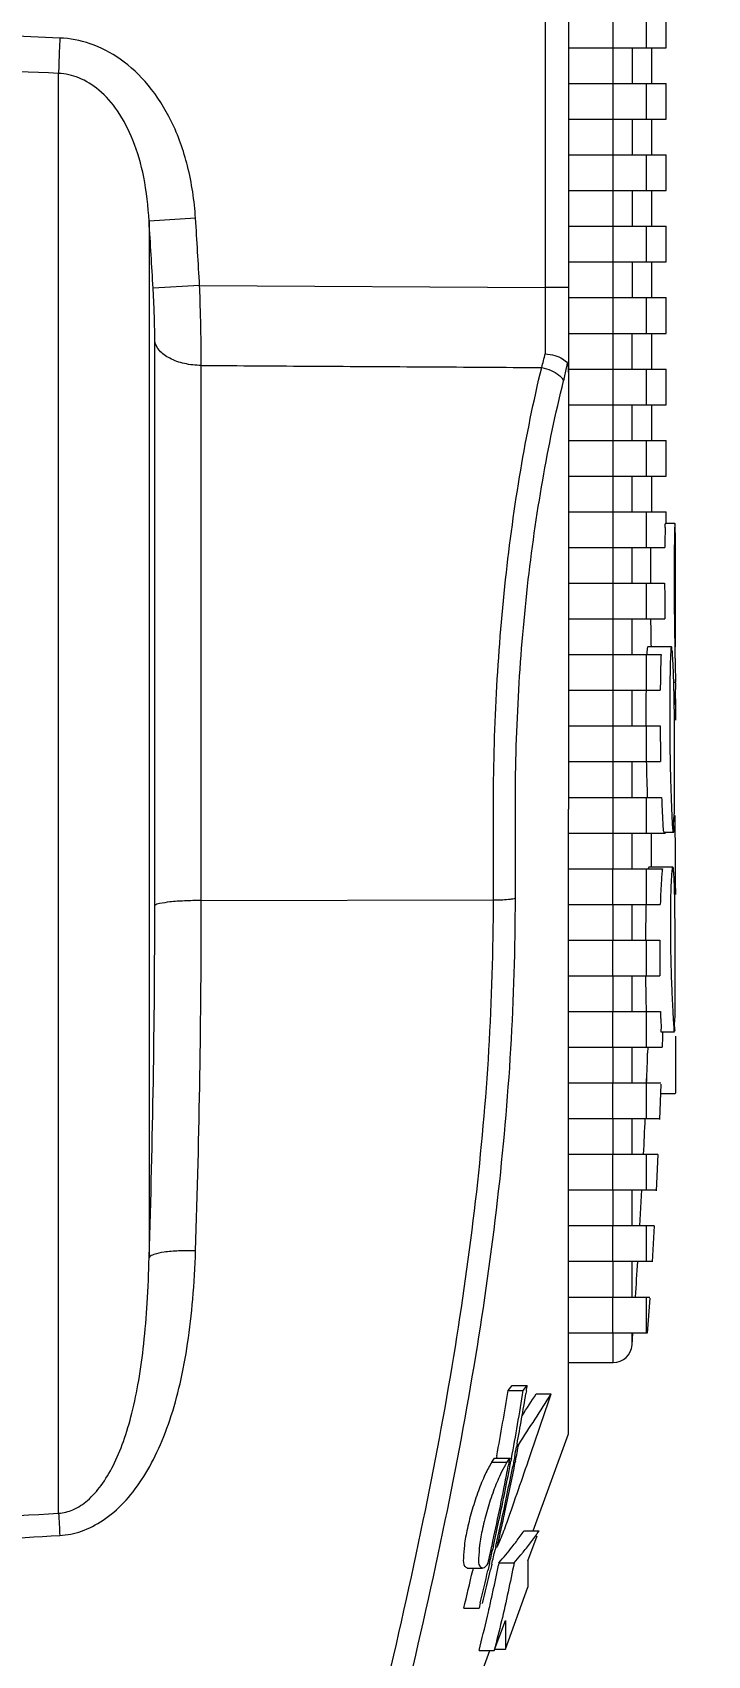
# Model space of a CAD drawing. Header units: metres. Extents: x 1628 to 1845, y 824 to 931.
# Drawn here: x 1655.4346 to 1655.463, y 914.3095 to 914.3777 of the extents above; entities that cross this region are included whole.
import ezdxf

# ---------------------------------------------------------------- set-up
doc = ezdxf.new("R2010")
doc.units = ezdxf.units.M
doc.header["$LTSCALE"] = 0.15
doc.layers.get('0').update_dxf_attribs({"lineweight": 0, "plot": 0})
doc.layers.get('Defpoints').update_dxf_attribs({"lineweight": 0})
doc.layers.add('Alvenaria', color=170, linetype='Continuous', lineweight=0)
doc.layers.add('hidrosanitário', color=26, linetype='Continuous', lineweight=0)
doc.styles.get("Standard").update_dxf_attribs({"font": 'arial.ttf'})
doc.dimstyles.new('Lunardi', dxfattribs={"dimtxt": 0.1, "dimasz": 0.05, "dimexe": 0, "dimexo": 0.05, "dimgap": 0.05, "dimtad": 0, "dimzin": 9, "dimtxsty": 'Standard', "dimblk": 'OBLIQUE', "dimcen": 0, "dimse1": 1, "dimse2": 1, "dimclrd": 1, "dimclre": 1, "dimclrt": 1, "dimadec": 0, "dimazin": 0, "dimtfac": 1, "dimtmove": 1, "dimatfit": 2, "dimldrblk": 'OBLIQUE', "dimfxl": 1, "dimarcsym": 0})

# ---------------------------------------------------------------- blocks, each defined once
blk = doc.blocks.new('_Oblique')
at = {"color": 0, "linetype": 'ByBlock', "lineweight": -2}
blk.add_line((-0.5, -0.5), (0.5, 0.5), dxfattribs=at)
blk = doc.blocks.new('*D89')
at = {"layer": 'Alvenaria', "color": 1, "lineweight": -2, "ltscale": 10}
for p, q in [((1661.738355968798, 914.6991428588215), (1661.738355968798, 914.8843262014461)), ((1661.738355968798, 914.7917345301338), (1661.993642462659, 914.7762313281611)), ((1661.993642462659, 914.7762313281611), (1661.993642462659, 914.6762313281611))]:
    blk.add_line(p, q, dxfattribs=at)
at = {"layer": 'Defpoints', "color": 0, "ltscale": 10}
for p in [(1641.757035045169, 914.8843262014461), (1661.738355968798, 914.8843262014461), (1656.407035045169, 914.6991428588215)]:
    blk.add_point(p, dxfattribs=at)
at = {"layer": 'Alvenaria', "color": 1, "lineweight": -2, "ltscale": 10, "xscale": 0.05, "yscale": 0.05, "zscale": 0.05}
for p, rotation in [((1661.738355968798, 914.8843262014461), 90), ((1661.738355968798, 914.6991428588215), 270)]:
    blk.add_blockref('_Oblique', p, dxfattribs=dict(at, rotation=rotation))
at = {"layer": 'Alvenaria', "color": 1, "ltscale": 10, "insert": (1661.993642462659, 914.4962517920086), "char_height": 0.1, "attachment_point": 5, "rotation": 90}
blk.add_mtext('0,19', dxfattribs=at)

msp = doc.modelspace()

# ---------------------------------------------------------------- linework, layer by layer
at = {"layer": 'hidrosanitário', "linetype": 'Continuous'}
for p, q in [((1655.457177443383, 914.5440902051532), (1655.457177443383, 914.345090205335)), ((1655.456194895789, 914.5373370165271), (1655.456194895789, 914.367021645834)), ((1655.45905583893, 914.3755902053381), (1655.459062147028, 914.3875902053464)), ((1655.460452627028, 914.3770902053343), (1655.460453240816, 914.3785902053341)), ((1655.461277683424, 914.3770902053343), (1655.461277683424, 914.3785902053341)), ((1655.457177443383, 914.3770902053343), (1655.461277653389, 914.3770902053343)), ((1655.459854235152, 914.3770902053343), (1655.459853694432, 914.3755902053342)), ((1655.460677683736, 914.3755902053342), (1655.460677683736, 914.3770902053343)), ((1655.435725631324, 914.3155004577054), (1655.435727472774, 914.3760146621603)), ((1655.457177443383, 914.3755902053342), (1655.461277653328, 914.3755902053342)), ((1655.459054076333, 914.342590205335), (1655.459055838126, 914.3755902053367)), ((1655.460451615561, 914.3740902053341), (1655.460452085253, 914.3755902053342)), ((1655.461277683424, 914.3740902053341), (1655.461277683424, 914.3755902053342)), ((1655.457177443383, 914.3740902053341), (1655.461277653285, 914.3740902053341)), ((1655.459853225656, 914.3740902053341), (1655.459852828884, 914.3725902053343)), ((1655.460677683736, 914.3725902053343), (1655.460677683736, 914.3740902053341)), ((1655.457177443383, 914.3725902053343), (1655.461277653238, 914.3725902053343)), ((1655.460450892665, 914.3710902053344), (1655.460451218015, 914.3725902053343)), ((1655.461277683424, 914.3710902053344), (1655.461277683424, 914.3725902053343)), ((1655.457177443383, 914.3710902053344), (1655.461277653208, 914.3710902053344)), ((1655.459852504168, 914.3710902053344), (1655.459852251551, 914.3695902053344)), ((1655.460677683736, 914.3695902053344), (1655.460677683736, 914.3710902053344)), ((1655.439532709326, 914.3698030471414), (1655.439532727253, 914.3262494572846)), ((1655.44148822793, 914.3699270115967), (1655.439532774629, 914.3698027165472)), ((1655.457177443383, 914.3695902053344), (1655.461277653176, 914.3695902053344)), ((1655.460450458716, 914.3680902053343), (1655.460450639554, 914.3695902053344)), ((1655.461277683424, 914.3680902053343), (1655.461277683424, 914.3695902053344)), ((1655.457177443383, 914.3680902053343), (1655.461277653161, 914.3680902053343)), ((1655.459852071065, 914.3680902053343), (1655.459851962734, 914.3665902053344)), ((1655.460677683736, 914.3665902053344), (1655.460677683736, 914.3680902053343)), ((1655.441660403645, 914.3670994783802), (1655.439704010258, 914.3669873618296)), ((1655.441660403645, 914.3670994783793), (1655.456194895789, 914.367021645834)), ((1655.457177443383, 914.367020805571), (1655.45619489579, 914.3670216458527)), ((1655.457177443383, 914.3665902053344), (1655.461277653144, 914.3665902053344)), ((1655.460450313941, 914.3650902053346), (1655.460450350173, 914.3665902053344)), ((1655.461277683424, 914.3650902053346), (1655.461277683424, 914.3665902053344)), ((1655.439773693847, 914.3410438922958), (1655.439773693847, 914.3647599959559)), ((1655.457177443383, 914.3650902053346), (1655.461277653145, 914.3650902053346)), ((1655.459851926572, 914.3635902053345), (1655.459851926572, 914.3650902053346)), ((1655.460677683736, 914.3635902053345), (1655.460677683736, 914.3650902053346)), ((1655.441730449586, 914.3412534618687), (1655.441730449586, 914.363741243928)), ((1655.457177443383, 914.3635902053345), (1655.461277653139, 914.3635902053345)), ((1655.460450313941, 914.3620902053344), (1655.460450313941, 914.3635902053345)), ((1655.461277683424, 914.3620902053344), (1655.461277683424, 914.3635902053345)), ((1655.457177443383, 914.3620902053344), (1655.461277653144, 914.3620902053344)), ((1655.459851926572, 914.3605902053346), (1655.459851926572, 914.3620902053344)), ((1655.460677683736, 914.3605902053346), (1655.460677683736, 914.3620902053344)), ((1655.457177443383, 914.3605902053346), (1655.461277653139, 914.3605902053346)), ((1655.460450313941, 914.3590902053347), (1655.460450313941, 914.3605902053346)), ((1655.461277683424, 914.3590902053347), (1655.461277683424, 914.3605902053346)), ((1655.457177443383, 914.3590902053347), (1655.461277653144, 914.3590902053347)), ((1655.459851926572, 914.3575902053346), (1655.459851926572, 914.3590902053347)), ((1655.460677683736, 914.3575902053346), (1655.460677683736, 914.3590902053347)), ((1655.457177443383, 914.3575902053346), (1655.461277653139, 914.3575902053346)), ((1655.460450313941, 914.3560902053346), (1655.460450313941, 914.3575902053346)), ((1655.461648671916, 914.3571053124369), (1655.461248634387, 914.3571053124369)), ((1655.461277683424, 914.3571053124369), (1655.461277683424, 914.3575902053346)), ((1655.457177443383, 914.3560902053346), (1655.461225444821, 914.3560902053346)), ((1655.459851926572, 914.3545902053347), (1655.459851926572, 914.3560902053346)), ((1655.460625343001, 914.3560902053346), (1655.460623750894, 914.3558701510542)), ((1655.461677683216, 914.3519144160496), (1655.461677683216, 914.3551718449098)), ((1655.457177443383, 914.3545902053347), (1655.461219668038, 914.3545902053347)), ((1655.460450313941, 914.3530902053349), (1655.460450313941, 914.3545902053347)), ((1655.457177443383, 914.3530902053349), (1655.461228290874, 914.3530902053349)), ((1655.459851926572, 914.3515902053348), (1655.459851926572, 914.3530902053349)), ((1655.460628194619, 914.3530902053349), (1655.460630616038, 914.3528914724739)), ((1655.457177443383, 914.3515902053348), (1655.461068876676, 914.3515902053348)), ((1655.460450313941, 914.3500902053347), (1655.460450313941, 914.3515902053348)), ((1655.461505222768, 914.3519144160496), (1655.460504661073, 914.3519144160496)), ((1655.461649899941, 914.351773004174), (1655.461653415488, 914.3515995106513)), ((1655.461653415488, 914.3515995106513), (1655.46165993314, 914.351276591533)), ((1655.461602582802, 914.350437020192), (1655.461676395772, 914.350437020192)), ((1655.457177443383, 914.3500902053347), (1655.46103569248, 914.3500902053347)), ((1655.459851926572, 914.3485902053349), (1655.459851926572, 914.3500902053347)), ((1655.461677882178, 914.349733798465), (1655.461677551617, 914.3494166506616)), ((1655.461677683216, 914.3494820755113), (1655.461677683216, 914.3497339524215)), ((1655.461677551617, 914.3494166506616), (1655.46167695583, 914.3488398129025)), ((1655.457177443383, 914.3485902053349), (1655.461032954256, 914.3485902053349)), ((1655.460450313941, 914.347090205335), (1655.460450313941, 914.3485902053349)), ((1655.457177443383, 914.347090205335), (1655.461048431227, 914.347090205335)), ((1655.459851926572, 914.3455902053349), (1655.459851926572, 914.347090205335)), ((1655.457177443383, 914.3455902053349), (1655.461090022613, 914.3455902053349)), ((1655.460450317113, 914.3440902053349), (1655.460450313941, 914.3455902053349)), ((1655.454017759873, 914.3412781250322), (1655.454017759873, 914.345090205335)), ((1655.454940000088, 914.3413540582487), (1655.454940000088, 914.345090205335)), ((1655.457177443383, 914.3188402053356), (1655.457177443383, 914.345090205335)), ((1655.457177443383, 914.3440902053349), (1655.461251973655, 914.3440902053349)), ((1655.459851926092, 914.342590205335), (1655.459851926092, 914.3440902053349)), ((1655.461177122195, 914.3441265639483), (1655.461578760496, 914.3441265639483)), ((1655.461663274467, 914.3427217490444), (1655.461664875995, 914.3425034413494)), ((1655.457177443383, 914.342590205335), (1655.461128195411, 914.342590205335)), ((1655.459046646858, 914.3410902053351), (1655.459046646858, 914.342590205335)), ((1655.460450864239, 914.3410902053351), (1655.460450864239, 914.342590205335)), ((1655.461562831866, 914.3426562153204), (1655.460552804676, 914.3426562153204)), ((1655.461664875995, 914.3425034413494), (1655.461667631929, 914.3420333067106)), ((1655.461667631929, 914.3420333067106), (1655.461669868629, 914.3414999127876)), ((1655.441730449586, 914.3412534618687), (1655.454017759873, 914.3412781250322)), ((1655.457177443383, 914.3410902053351), (1655.461037396838, 914.3410902053351)), ((1655.459054076333, 914.3395902053351), (1655.459054076333, 914.3410902053351)), ((1655.459851926092, 914.3395902053351), (1655.459851926092, 914.3410902053351)), ((1655.457177443383, 914.3395902053351), (1655.461013162882, 914.3395902053351)), ((1655.459046646858, 914.338090205335), (1655.459046646858, 914.3395902053351)), ((1655.460450864239, 914.338090205335), (1655.460450864239, 914.3395902053351)), ((1655.457177443383, 914.338090205335), (1655.46101544932, 914.338090205335)), ((1655.459054076333, 914.3365902053351), (1655.459054076333, 914.338090205335)), ((1655.459851926092, 914.3365902053351), (1655.459851926092, 914.338090205335)), ((1655.457177443383, 914.3365902053351), (1655.461043941051, 914.3365902053351)), ((1655.459046646858, 914.3350902053353), (1655.459046646858, 914.3365902053351)), ((1655.460450864239, 914.3350902053353), (1655.460450864239, 914.3365902053351)), ((1655.461043941051, 914.3365902053351), (1655.461046264395, 914.33650756613)), ((1655.461046264395, 914.33650756613), (1655.461051241809, 914.3363255550225)), ((1655.461086440881, 914.3357321535968), (1655.461628783167, 914.3357321535968)), ((1655.461125649605, 914.3355319486996), (1655.461112199705, 914.3350902053353)), ((1655.461131731279, 914.3357321533576), (1655.461125649605, 914.3355319486996)), ((1655.457177443383, 914.3350902053353), (1655.461112199705, 914.3350902053353)), ((1655.459054076333, 914.3335902053352), (1655.459054076333, 914.3350902053353)), ((1655.459851926092, 914.3335902053352), (1655.459851926092, 914.3350902053353)), ((1655.460511837673, 914.3350902053353), (1655.460504150625, 914.3348324466717)), ((1655.460462327124, 914.3335897820039), (1655.460476573691, 914.3339765084379)), ((1655.457177443383, 914.3335902053352), (1655.461062759498, 914.3335902053352)), ((1655.459046646858, 914.3320902053351), (1655.459046646858, 914.3335902053352)), ((1655.460450864239, 914.3320902053351), (1655.460450864239, 914.3335902053352)), ((1655.461060778383, 914.3335356878399), (1655.461001138188, 914.3320443568164)), ((1655.461033464056, 914.3331436298072), (1655.461665371726, 914.3331436298072)), ((1655.457177443383, 914.3320902053351), (1655.461003050978, 914.3320902053351)), ((1655.459054076333, 914.3305902053353), (1655.459054076333, 914.3320902053351)), ((1655.459851926092, 914.3305902053353), (1655.459851926092, 914.3320902053351)), ((1655.457177443383, 914.3305902053353), (1655.460935990687, 914.3305902053353)), ((1655.459046646858, 914.3290902053354), (1655.459046646858, 914.3305902053353)), ((1655.460450864239, 914.3290902053354), (1655.460450864239, 914.3305902053353)), ((1655.460935403132, 914.3305775220356), (1655.460859880031, 914.3290575397564)), ((1655.457177443383, 914.3290902053354), (1655.460861591471, 914.3290902053354)), ((1655.459054076333, 914.3275902053354), (1655.459054076333, 914.3290902053354)), ((1655.459851926092, 914.3275902053354), (1655.459851926092, 914.3290902053354)), ((1655.460178647978, 914.3275878557415), (1655.46026066838, 914.3290896939955)), ((1655.457177443383, 914.3275902053354), (1655.460779816505, 914.3275902053354)), ((1655.459046646858, 914.3260902053353), (1655.459046646858, 914.3275902053354)), ((1655.460450864239, 914.3260902053353), (1655.460450864239, 914.3275902053354)), ((1655.460779430995, 914.3275834129659), (1655.460689599501, 914.3260723483154)), ((1655.457177443383, 914.3260902053353), (1655.460690733767, 914.3260902053353)), ((1655.459054076333, 914.3245902053354), (1655.459054076333, 914.3260902053353)), ((1655.459851926092, 914.3245902053354), (1655.459851926092, 914.3260902053353)), ((1655.457177443383, 914.3245902053354), (1655.460594243236, 914.3245902053354)), ((1655.459046646858, 914.3230902053356), (1655.459046646858, 914.3245902053354)), ((1655.460450864239, 914.3230902053356), (1655.460450864239, 914.3245902053354)), ((1655.46059133227, 914.3245467118786), (1655.460488843799, 914.3230682476647)), ((1655.457177443383, 914.3230902053356), (1655.460490421206, 914.3230902053356)), ((1655.459054076333, 914.3218402053435), (1655.459054076333, 914.3230902053356)), ((1655.459851926092, 914.3225815903872), (1655.459851926092, 914.3230902053356)), ((1655.459851926092, 914.3225815899605), (1655.459887391717, 914.3230696539431)), ((1655.457177443383, 914.3218402053353), (1655.459054076333, 914.3218402053353)), ((1655.454634321708, 914.3206664563561), (1655.454800850657, 914.3208672943942)), ((1655.454800850657, 914.3208672943942), (1655.455439357321, 914.3208672943942)), ((1655.455272828371, 914.3206664563561), (1655.455439357321, 914.3208672943942)), ((1655.454634321708, 914.3206664563561), (1655.455272828371, 914.3206664563561)), ((1655.455403100691, 914.3206443550673), (1655.455385765181, 914.320538928295)), ((1655.455812555004, 914.3205156440067), (1655.456451061668, 914.3205156440067)), ((1655.455691742661, 914.314758276153), (1655.457177443383, 914.3188402053356)), ((1655.455010600406, 914.3184106328526), (1655.454989212358, 914.3182967238527)), ((1655.455005494329, 914.3183975491224), (1655.455081521349, 914.3183975491224)), ((1655.453953040827, 914.317648777273), (1655.454064535104, 914.3178188099323)), ((1655.453953040827, 914.317648777273), (1655.45459154749, 914.317648777273)), ((1655.454064535104, 914.3178188099323), (1655.454703041768, 914.3178188099323)), ((1655.454156982769, 914.3179183072307), (1655.454135811411, 914.3178058162725)), ((1655.45459154749, 914.317648777273), (1655.454703041768, 914.3178188099323)), ((1655.454668530904, 914.3176341843148), (1655.454646515026, 914.3175173153882)), ((1655.454703041768, 914.3178188099323), (1655.454668530904, 914.3176341843148)), ((1655.454774318074, 914.3178058162725), (1655.454751636803, 914.3176860201495)), ((1655.454854899312, 914.3175962828673), (1655.454830920173, 914.317473771672)), ((1655.454867084761, 914.3176588220867), (1655.454854899312, 914.3175962828673)), ((1655.454890854031, 914.3177813722987), (1655.454867084761, 914.3176588220867)), ((1655.45491203788, 914.3178912279768), (1655.454890854031, 914.3177813722987)), ((1655.454944987617, 914.3176917950545), (1655.454935648654, 914.3176444152225)), ((1655.455302296474, 914.314758276153), (1655.455940803138, 914.314758276153)), ((1655.454009292145, 914.3140886840922), (1655.453987108977, 914.3139888915184)), ((1655.454017304383, 914.3141248175093), (1655.454009292145, 914.3140886840922)), ((1655.45411777343, 914.3141025125096), (1655.454086689004, 914.3139652653963)), ((1655.454112406075, 914.3140891460562), (1655.454176930987, 914.3140891460562)), ((1655.455468342034, 914.313504430816), (1655.455861416209, 914.3145475944057)), ((1655.453852197086, 914.3133895516376), (1655.453796122447, 914.3131440861507)), ((1655.453949536638, 914.3133674131545), (1655.453933635007, 914.3132988784171)), ((1655.454248756426, 914.313413412945), (1655.454229232206, 914.3133145792981)), ((1655.454248756426, 914.313413412945), (1655.45488726309, 914.313413412945)), ((1655.455468342034, 914.313504430816), (1655.455468342034, 914.3123902053358)), ((1655.452910923004, 914.3132007317413), (1655.453549429668, 914.3132007317413)), ((1655.453157948095, 914.3131455348062), (1655.453146278511, 914.3130947058532)), ((1655.453170577564, 914.3132006434862), (1655.453157948095, 914.3131455348062)), ((1655.453796122447, 914.3131440861507), (1655.453784785175, 914.3130947058532)), ((1655.453933635007, 914.3132988784171), (1655.453891394908, 914.3131175818551)), ((1655.454522019426, 914.3097902053357), (1655.455468342034, 914.3123902053358)), ((1655.452772344378, 914.3115086382229), (1655.453410851042, 914.3115086382229)), ((1655.453464352105, 914.3117308366761), (1655.453410851042, 914.3115086382229)), ((1655.454049558323, 914.3097391783308), (1655.454522019426, 914.3109930236678)), ((1655.454522019426, 914.3109930236678), (1655.454522019426, 914.3097902053357)), ((1655.441494217655, 914.2757508967952), (1655.453864940451, 914.3097391783308)), ((1655.453411051659, 914.3097391783308), (1655.454049558323, 914.3097391783308)), ((1655.454049558323, 914.3097902053357), (1655.454522019426, 914.3097902053357))]:
    msp.add_line(p, q, dxfattribs=at)
for centre, radius, start, end in [((1655.05244542665, 914.3448398888559), 0.3878913779258276, 3.27320300720223, 3.689872763855692), ((1655.053093357498, 914.3448579136307), 0.3892030787201965, 3.276033744958868, 3.69305552031678), ((1655.446699328582, 914.3663727933035), 0.009734859888369802, 343.7841467132703, 347.2830180920707), ((1655.443489843218, 914.3663997161361), 0.01387987267987179, 348.5547072298729, 349.3505639394703), ((1655.4444223801, 914.3662069247885), 0.0129276242318943, 346.0596999506736, 348.57204662855), ((1655.663834358938, 914.354564325306), 0.2032148056505946, 179.6318239732943, 179.992703206238), ((1655.30350678219, 914.3552126574891), 0.1581709063644598, 359.9852997753276, 0.2494685205876712), ((1655.595195318426, 914.3546107479742), 0.1339756584180319, 180.0087852274156, 180.6502863932315), ((1655.599306857567, 914.354728652962), 0.1386884228737204, 180.759009109931, 181.1627138679018), ((1655.456954420625, 914.3503190160159), 0.00472239373268833, 1.048503513796865, 1.431992782765189), ((1655.482100405858, 914.3506310380192), 0.02042308885831706, 180.0395369688835, 180.2865526385526), ((1655.590885358248, 914.3491016021162), 0.1304538848325152, 179.5657980271846, 180.2246077390126), ((1655.376932086142, 914.3497030183166), 0.08474580160679603, 0.02081014684508355, 0.2845926352970908), ((1655.561242482352, 914.3488740854918), 0.1002099301694303, 180.1623108258432, 181.0200007417459), ((1655.53887997893, 914.3485630458631), 0.078445823575345, 181.0758062191132, 181.4475010322595), ((1655.556144958399, 914.3490264906002), 0.09571700454513658, 181.463762893202, 182.0573874046732), ((1655.556210291908, 914.3489310823024), 0.09517892143494933, 182.011553358935, 182.3107287216118), ((1655.617338858662, 914.3446654367858), 0.1556862526949185, 179.9396071369486, 180.3073795218285), ((1655.895252692074, 914.3465948873832), 0.4336067193971466, 180.3653195406274, 180.5117942665788), ((1654.987101743549, 914.3410157606709), 0.4526719725696957, 358.1306614622417, 0.003560687251285998), ((1654.995831189539, 914.3412255211297), 0.4458992825332559, 358.1116246735252, 0.003590243509887455), ((1655.537309420022, 914.338956501334), 0.07629888879759578, 179.5241217424798, 180.6505490684284), ((1655.560632153249, 914.3392434406037), 0.10022383339023, 180.6592934166277, 181.5169735725954), ((1655.342025844902, 914.3382139249502), 0.1185264999331972, 357.9508876451644, 358.3651703033836), ((1655.405537239155, 914.3359383529796), 0.05497434195690003, 357.55195083683, 357.9542174866056), ((1655.153395710767, 914.3450955789044), 0.3072821023053337, 357.2952912080228, 357.5722266017989), ((1655.153414535925, 914.345094211054), 0.3072632302847342, 356.1737467346328, 356.4538452982326), ((1655.459054076333, 914.3226402053356), 0.0007999999999810826, 270, 355.7982178230957), ((1655.36216249779, 914.3359224952264), 0.09448402823756574, 350.6943711824185, 350.8313393404632), ((1655.354989203362, 914.3365587551552), 0.1009044833832139, 349.3543992213785, 350.9382735129491), ((1655.355360121187, 914.3366040174935), 0.1011758612880075, 349.2923801008023, 350.9368279787372), ((1655.356316301044, 914.3369051608506), 0.1004122118468256, 349.3863193475434, 350.6194839762025), ((1655.223610364412, 914.4695704404967), 0.2764635898736625, 326.8516066001964, 327.3743419231474), ((1655.238356317407, 914.4596861033347), 0.2581775203182949, 327.1397443389673, 327.3810434304246), ((1654.82457935999, 914.5356383893504), 0.667487560007016, 340.9603091771257, 341.1986940193071), ((1655.349182660886, 914.33822386622), 0.107666695557854, 349.1144385886202, 349.334100316602), ((1655.348662749733, 914.3386190221518), 0.1083229565632385, 348.8608223346918, 349.241042262292), ((1655.340479813822, 914.3394154764233), 0.1163194686684494, 347.9829270794696, 349.2334144243467), ((1655.338986656385, 914.340240536581), 0.1180602347570082, 347.7425450232395, 348.8814155900475), ((1655.340907219485, 914.3401594548991), 0.1162299860810515, 347.7750542571192, 348.8305599139767), ((1655.457219451979, 914.3159263561424), 0.0031420720149257, 146.7577552264397, 149.0796906772511), ((1655.345722754259, 914.3380985116321), 0.1108511222003787, 349.0776120155413, 349.3000822849594), ((1654.674547698061, 914.5874095675995), 0.826200364937463, 340.7578170963938, 340.9606466651566), ((1655.334405755869, 914.340344402565), 0.1223887553801059, 347.6428150840231, 349.0491154358055), ((1655.815188623482, 914.3363491119007), 0.3800345367410133, 183.144809362635, 183.2855159909492), ((1655.33079058959, 914.342323194508), 0.1265753847564069, 347.4509679443941, 347.7875139870919), ((1655.326494344787, 914.3429394731779), 0.130840780461506, 347.2676279436385, 347.6069822775726), ((1655.330718144832, 914.3414644539846), 0.1262938233356136, 347.7431148902394, 347.9957817264238), ((1655.325589109195, 914.3434810554993), 0.1319041782750809, 347.1248259613219, 347.4509469067422), ((1655.330179297727, 914.34212767701), 0.1270674679983952, 347.6078972007356, 347.7541444119827), ((1655.323634622168, 914.3426819168742), 0.1334105824262453, 347.3223406325369, 347.6521437105425), ((1655.327065919025, 914.3422576481239), 0.1300311900869252, 347.5049961561178, 347.7432188357816), ((1655.439076798006, 914.3264444380659), 0.01999989844752707, 319.3410878415364, 321.8768954724154), ((1655.322274031341, 914.3433227570715), 0.1349400254952091, 347.1836948613249, 347.4445435385052), ((1655.320701291161, 914.344250346921), 0.1367803001635656, 346.9509594438087, 347.207898909955), ((1655.438502673289, 914.3274585115093), 0.02158053698368969, 319.3963580503554, 320.5622240035417), ((1655.31098792294, 914.3457730997548), 0.1458659503709507, 346.4140496388112, 347.0541366116285), ((1655.312541983903, 914.3455592976452), 0.144925769351973, 346.5015401174742, 347.0554237812208), ((1655.310697058086, 914.3465906927563), 0.1470546403275226, 346.2787170234865, 346.8427948887988), ((1655.394687662449, 914.3251364847092), 0.06070383822336455, 347.6932105817631, 348.7700411205838), ((1655.391454835585, 914.325836919249), 0.06401167088188632, 347.1377704539458, 347.6974406198921), ((1655.389006402607, 914.3263966987806), 0.06652328298302694, 346.7680919908431, 346.9831083480885), ((1655.389878131854, 914.326195010789), 0.06562852608844809, 346.9832467593075, 347.1394114827987), ((1655.386120429534, 914.3270782208779), 0.06948863374975682, 345.5506867111461, 346.765742337623)]:
    msp.add_arc(centre, radius, start, end, dxfattribs=at)
for points, knots in [([(1655.435778723579, 914.3775026013511), (1655.432542813634, 914.3776417007068), (1655.426087009419, 914.3779189990339), (1655.41642731418, 914.3783333072167), (1655.410003525617, 914.3786084391893), (1655.406799639789, 914.378745569594)], [0, 0, 0, 0, 4.858347356737585, 9.692635362770599, 14.50286410592953, 14.50286410592953, 14.50286410592953, 14.50286410592953]), ([(1655.435727472774, 914.3760146621601), (1655.431190131927, 914.3762077191984), (1655.42214735828, 914.3765921371662), (1655.408630680441, 914.3771657930454), (1655.39965133902, 914.377546286393), (1655.39517744337, 914.3777357245378)], [0, 0, 0, 0, 6.812169198528308, 13.57641143534441, 20.29326824868543, 20.29326824868543, 20.29326824868543, 20.29326824868543]), ([(1655.435778723579, 914.3775026013511), (1655.435770805985, 914.3773181177346), (1655.435756429892, 914.3769638918195), (1655.435738824473, 914.3764679255698), (1655.435729715025, 914.3761564305148), (1655.435726389616, 914.3760147080854)], [0, 0, 0, 0, 0.2769801604019552, 0.5317734724476353, 0.7444156290152167, 0.7444156290152167, 0.7444156290152167, 0.7444156290152167]), ([(1655.441488229849, 914.3699270118343), (1655.441440550243, 914.3706666011842), (1655.44123454392, 914.3720688215851), (1655.440561555205, 914.3739749821632), (1655.439595799192, 914.3755153973), (1655.438412213923, 914.3766361640648), (1655.43711577836, 914.3773104344948), (1655.436209837795, 914.3774845975374), (1655.435778723579, 914.3775026013511)], [0, 0, 0, 0, 1.111686979669539, 2.112231953305952, 3.0116192511176, 3.813525532943621, 4.527960579149832, 5.175195552575361, 5.175195552575361, 5.175195552575361, 5.175195552575361]), ([(1655.439532709326, 914.3698030471412), (1655.439501325733, 914.3704261101054), (1655.439369178922, 914.3715861929256), (1655.438926022894, 914.37315829576), (1655.438288997586, 914.3744086844442), (1655.437503455667, 914.3753139806574), (1655.436633830598, 914.3758602155974), (1655.436016132956, 914.3760010396916), (1655.435727472736, 914.376014558108)], [0, 0, 0, 0, 0.9357792858320106, 1.743997940074808, 2.43775051691331, 3.024186469451577, 3.520046289820463, 3.953511176394415, 3.953511176394415, 3.953511176394415, 3.953511176394415]), ([(1655.439773693847, 914.3647599959556), (1655.439773687556, 914.3649896419486), (1655.439767631957, 914.3654718837668), (1655.439744005351, 914.3662144460907), (1655.439718888575, 914.366727117824), (1655.439704010259, 914.3669873618294)], [0, 0, 0, 0, 0.3444689894283914, 0.7233519946523493, 1.114355434627821, 1.114355434627821, 1.114355434627821, 1.114355434627821]), ([(1655.441730449586, 914.3637412439277), (1655.441729690272, 914.3640890299873), (1655.441722667978, 914.3648147478073), (1655.441698965153, 914.3659342160151), (1655.441674712933, 914.3667057647665), (1655.441660403645, 914.3670994783795)], [0, 0, 0, 0, 0.5216803323787447, 1.088590991826107, 1.679551329333416, 1.679551329333416, 1.679551329333416, 1.679551329333416]), ([(1655.456194895788, 914.3670216458338), (1655.456195181931, 914.3667011807895), (1655.456195602379, 914.3660676695747), (1655.456195775863, 914.3651370564123), (1655.456195576129, 914.3645269084325), (1655.456195385942, 914.3642298066741)], [0, 0, 0, 0, 0.4806977581723633, 0.9502669899415961, 1.3959197190617, 1.3959197190617, 1.3959197190617, 1.3959197190617]), ([(1655.441730449586, 914.3637412439277), (1655.441491453326, 914.3637435826529), (1655.441034053244, 914.3637929121485), (1655.440425085024, 914.3639992750966), (1655.439967677684, 914.3643125917954), (1655.43979728635, 914.3646156187294), (1655.439773693847, 914.3647599959556)], [0, 0, 0, 0, 0.3585115535887435, 0.6842146104562588, 0.9558573980586538, 1.175295605565452, 1.175295605565452, 1.175295605565452, 1.175295605565452]), ([(1655.456195388493, 914.3642298729794), (1655.456330816882, 914.3642185776723), (1655.456585043589, 914.364175196147), (1655.456908510255, 914.3640470642765), (1655.457081185072, 914.3639114111672), (1655.457130640817, 914.3638347242661)], [0, 0, 0, 0, 0.2038479174668126, 0.3833524496062419, 0.5202290027279813, 0.5202290027279813, 0.5202290027279813, 0.5202290027279813]), ([(1655.45717741847, 914.3634503755195), (1655.457177422011, 914.3634895990633), (1655.457176173343, 914.3635650849653), (1655.457169914307, 914.3636723057036), (1655.457157584144, 914.3637616546682), (1655.457143008985, 914.3638155643505), (1655.457130652665, 914.3638347242652)], [0, 0, 0, 0, 0.05883531619768326, 0.1133034978465716, 0.16068372620429, 0.1948817834226002, 0.1948817834226002, 0.1948817834226002, 0.1948817834226002]), ([(1655.441730449586, 914.3637412439277), (1655.443319901876, 914.3637316503011), (1655.446500072956, 914.3637123905071), (1655.45127223418, 914.3636837636652), (1655.454454938141, 914.363663914947), (1655.456046926573, 914.3636542673041)], [0, 0, 0, 0, 2.384221863105401, 4.770344103312, 7.158370599835851, 7.158370599835851, 7.158370599835851, 7.158370599835851]), ([(1655.454017759873, 914.3450902053348), (1655.454017827903, 914.3467154303119), (1655.454101830244, 914.3499406269254), (1655.454480118479, 914.3546992034201), (1655.455105842756, 914.3592718693119), (1655.455702247528, 914.3622285983072), (1655.456046926573, 914.3636542673041)], [0, 0, 0, 0, 2.437837468196092, 4.836826075844854, 7.156882780687622, 9.356997640902847, 9.356997640902847, 9.356997640902847, 9.356997640902847]), ([(1655.45604701237, 914.3636547242143), (1655.45618413378, 914.3636300408091), (1655.45644202717, 914.3635524804747), (1655.45672429098, 914.3633881147905), (1655.456855671373, 914.3632591360495), (1655.456890577758, 914.3632161136477)], [0, 0, 0, 0, 0.2089880156234796, 0.4001996871554857, 0.4833027026878683, 0.4833027026878683, 0.4833027026878683, 0.4833027026878683]), ([(1655.454940000087, 914.3450902053348), (1655.454940063074, 914.3466655860259), (1655.455024086958, 914.3497949209566), (1655.455402702471, 914.3544125686028), (1655.456029028565, 914.3588480679953), (1655.456625339251, 914.3617131889839), (1655.456969250542, 914.3630925210807)], [0, 0, 0, 0, 2.363071038871328, 4.693004794766402, 6.946095966066617, 9.07843553147293, 9.07843553147293, 9.07843553147293, 9.07843553147293]), ([(1655.461253910458, 914.3570985825024), (1655.461253159156, 914.3570980615284), (1655.461249032041, 914.3570938446471), (1655.461218474293, 914.357039290154), (1655.461253987524, 914.3568502665528), (1655.461219263789, 914.3565270658567), (1655.461226704534, 914.3562486725875), (1655.461225444821, 914.3560902053343)], [0, 0, 0, 0, 0.00137138753799524, 0.008767269063129341, 0.09242519440367107, 0.2681999275040378, 0.5059083172476503, 0.5059083172476503, 0.5059083172476503, 0.5059083172476503]), ([(1655.461649892696, 914.3571022337644), (1655.4616338133, 914.3570964074422), (1655.461650723716, 914.3570163163802), (1655.461628425349, 914.3569082293104), (1655.461634795331, 914.356700627163), (1655.461627826596, 914.3564539360557), (1655.461626349851, 914.3561696884847), (1655.461623676334, 914.3558616903672), (1655.461621957323, 914.3555285298064), (1655.461620548075, 914.3551720316107), (1655.461619699816, 914.3547937995188), (1655.46161969168, 914.35439344988), (1655.461621003154, 914.3539737454755), (1655.461623747624, 914.3535450717052), (1655.461627789387, 914.3531202633733), (1655.461633011793, 914.3527112971262), (1655.461639258971, 914.3523229649597), (1655.461645092922, 914.3520128977041), (1655.461648709023, 914.3518320595756), (1655.46164989994, 914.3517730041738)], [0, 0, 0, 0, 0.02565363967512562, 0.08642813740826318, 0.1915483241965883, 0.3210342767990868, 0.462644206753736, 0.6159937229889492, 0.7836339481410443, 0.9622134032976937, 1.150797796221434, 1.350967777781255, 1.562741630375218, 1.780354994253878, 1.99399088016995, 2.199981824234261, 2.393853238474314, 2.576563547954807, 2.66516466072738, 2.66516466072738, 2.66516466072738, 2.66516466072738]), ([(1655.461676189312, 914.3559013388838), (1655.461675754846, 914.3559948720351), (1655.461674716963, 914.3561695239816), (1655.461672666181, 914.3564127321995), (1655.461669799969, 914.3566182283678), (1655.461667484857, 914.3567856928969), (1655.461662308425, 914.3569148742224), (1655.461662696592, 914.3570070115659), (1655.461651426794, 914.3570648919429), (1655.461658085669, 914.3570932130071), (1655.461650210962, 914.3571023490874), (1655.461649892696, 914.3571022337644)], [0, 0, 0, 0, 0.1403012403912829, 0.2619830440987641, 0.3648216931929979, 0.4485809819114619, 0.5131870251889158, 0.5587380639064117, 0.5867060446828953, 0.6005129559993203, 0.6010207294087374, 0.6010207294087374, 0.6010207294087374, 0.6010207294087374]), ([(1655.460508036122, 914.3519099892526), (1655.460494612174, 914.3518967047041), (1655.460473857444, 914.3517821146727), (1655.460472783327, 914.3516792720532), (1655.460468468513, 914.3515902053348)], [0, 0, 0, 0, 0.0283290243852863, 0.1620857825953202, 0.1620857825953202, 0.1620857825953202, 0.1620857825953202]), ([(1655.461068876676, 914.3515902053348), (1655.461062391505, 914.3514560758579), (1655.461052163968, 914.3511521573762), (1655.461041567346, 914.3506521207885), (1655.461037339599, 914.350286278592), (1655.46103569248, 914.3500902053345)], [0, 0, 0, 0, 0.2014292466190326, 0.4560990487365758, 0.7502193117691898, 0.7502193117691898, 0.7502193117691898, 0.7502193117691898]), ([(1655.461507256128, 914.3519113430164), (1655.461499807643, 914.3519053986627), (1655.461478757074, 914.3518485918091), (1655.46147978021, 914.3517055930331), (1655.461460194551, 914.3514569156703), (1655.461452938584, 914.3511277960963), (1655.461443536602, 914.3507434610485), (1655.46143786767, 914.3503171786781), (1655.461433907613, 914.349852665345), (1655.461432226311, 914.3493574806951), (1655.461432301523, 914.348837926623), (1655.461434231658, 914.3482982655912), (1655.461438711037, 914.3477382464805), (1655.461446636737, 914.3471636247193), (1655.461455009002, 914.3467758355198), (1655.461459897695, 914.3465814281424)], [0, 0, 0, 0, 0.01429455721672456, 0.08525118929049914, 0.2165904532180664, 0.3867749738381359, 0.5795471462042843, 0.7930953921130166, 1.026296833830962, 1.276325927942402, 1.535878151164424, 1.805625581140599, 2.085820956306044, 2.375930218093826, 2.667633469881835, 2.667633469881835, 2.667633469881835, 2.667633469881835]), ([(1655.461624230424, 914.3494820755111), (1655.461621462387, 914.3496555999193), (1655.461615491735, 914.3499713104109), (1655.46160391846, 914.35040684211), (1655.461591884436, 914.3507720182868), (1655.461578905717, 914.3510820653935), (1655.461566637252, 914.3513493258895), (1655.461551018703, 914.3515604446527), (1655.461544368638, 914.3517440525186), (1655.46151905381, 914.3518198223944), (1655.461525273274, 914.3519187227087), (1655.461508719138, 914.3519122278797)], [0, 0, 0, 0, 0.260319726730338, 0.4736051361061554, 0.6536690077169249, 0.8079634806027173, 0.9402965205851522, 1.051383335607268, 1.135549206167577, 1.190869547222741, 1.217543504761342, 1.217543504761342, 1.217543504761342, 1.217543504761342]), ([(1655.461659933139, 914.3512765915327), (1655.461661722516, 914.3511878850647), (1655.461665375905, 914.3510238744277), (1655.461667839991, 914.350795730338), (1655.46167525878, 914.3506183685215), (1655.461668908248, 914.3504983232908), (1655.461678134383, 914.3504511599515), (1655.461676529284, 914.3504387295359), (1655.461677115135, 914.3504382903586)], [0, 0, 0, 0, 0.1330867703880259, 0.2465071565996423, 0.3406119595470009, 0.4035654848273525, 0.4181650019914118, 0.4192632828197391, 0.4192632828197391, 0.4192632828197391, 0.4192632828197391]), ([(1655.461676023653, 914.350405430235), (1655.461676722737, 914.3503669695872), (1655.4616764794, 914.3502731357291), (1655.461676643822, 914.3501793136732), (1655.461676842352, 914.3501239556338)], [0, 0, 0, 0, 0.05770050125450366, 0.1407380944940453, 0.1407380944940453, 0.1407380944940453, 0.1407380944940453]), ([(1655.461583039645, 914.3441296919993), (1655.461622023102, 914.3440803559877), (1655.461577390201, 914.3445476280378), (1655.46163680551, 914.3447792434692), (1655.461625390403, 914.3454457351897), (1655.461637091445, 914.3460502702176), (1655.461638734017, 914.3466770450448), (1655.461640240483, 914.3472812270545), (1655.461639139009, 914.3478744210645), (1655.461636124558, 914.3484460241741), (1655.46163129898, 914.3489803574241), (1655.461626802909, 914.3493208099301), (1655.461624230424, 914.3494820755111)], [0, 0, 0, 0, 0.0943183010102053, 0.3327265984332399, 0.64702335583369, 0.9666805962184883, 1.277083863675798, 1.577434641645983, 1.875458221398982, 2.166218237156268, 2.435018333051093, 2.676947479881221, 2.676947479881221, 2.676947479881221, 2.676947479881221]), ([(1655.461459897695, 914.3465814281424), (1655.461465084706, 914.3463751576116), (1655.461476273113, 914.3459832747378), (1655.46149639707, 914.3454248300493), (1655.461513243394, 914.3449355217815), (1655.461538586121, 914.3445383732744), (1655.461544322974, 914.3442823793891), (1655.461569283901, 914.3441663087499), (1655.461576702884, 914.3441439515116)], [0, 0, 0, 0, 0.3095036076497103, 0.588031473799278, 0.8383073503499178, 1.043601110255373, 1.185579187083125, 1.220913260459815, 1.220913260459815, 1.220913260459815, 1.220913260459815]), ([(1655.461108786247, 914.3450935736012), (1655.461116695523, 914.3448995939859), (1655.461135326212, 914.3445963887009), (1655.461143704543, 914.344282174821), (1655.461168818316, 914.3441499361118), (1655.461182839912, 914.3441336415356), (1655.461183135201, 914.3441333542312)], [0, 0, 0, 0, 0.2912111909480881, 0.4507470780197714, 0.4823001720307782, 0.4829181635560359, 0.4829181635560359, 0.4829181635560359, 0.4829181635560359]), ([(1655.460651984949, 914.3440902053346), (1655.460652121267, 914.3438260642226), (1655.460653007978, 914.3433481082168), (1655.46065417488, 914.3428701521109), (1655.460654115932, 914.3426563364399)], [0, 0, 0, 0, 0.3962117207947565, 0.7169352395703783, 0.7169352395703783, 0.7169352395703783, 0.7169352395703783]), ([(1655.461576702884, 914.3441439515116), (1655.461578238994, 914.3441393224191), (1655.461579816785, 914.3441342075432), (1655.461582833952, 914.3441299523158), (1655.461583039645, 914.3441296919993)], [0, 0, 0, 0, 0.007315961167448044, 0.007813622821570368, 0.007813622821570368, 0.007813622821570368, 0.007813622821570368]), ([(1655.461128195411, 914.3425902053348), (1655.461116773759, 914.3425306124739), (1655.461099459134, 914.3423676094424), (1655.461076026223, 914.3420550054059), (1655.461053791172, 914.3416149884185), (1655.461042459479, 914.3412776664638), (1655.461037396838, 914.3410902053349)], [0, 0, 0, 0, 0.09101630239918317, 0.245434018189748, 0.4704224765976824, 0.7517166937862614, 0.7517166937862614, 0.7517166937862614, 0.7517166937862614]), ([(1655.461561208726, 914.3426533438335), (1655.461560453411, 914.3426537750199), (1655.461543993764, 914.3426601345789), (1655.461542870788, 914.3425704178701), (1655.461519416353, 914.3424937465736), (1655.461509595688, 914.342313608531), (1655.461493832124, 914.3420990373404), (1655.461481571377, 914.3418164405768), (1655.461470179508, 914.341473535522), (1655.461462634198, 914.3410699277595), (1655.461458878952, 914.3406274798433), (1655.461458429554, 914.3401702707913), (1655.461460939997, 914.3397130030555), (1655.461466304506, 914.3392579608742), (1655.461474529831, 914.3388074521633), (1655.461485564908, 914.3383732166278), (1655.461499529815, 914.3379627917232), (1655.461514631612, 914.3375759996359), (1655.461530540161, 914.3372057025529), (1655.461547460181, 914.3368510210164), (1655.461559735134, 914.3366199435766), (1655.461566100767, 914.3365075661297)], [0, 0, 0, 0, 0.001304587948716567, 0.02526711660241071, 0.0794053568013352, 0.1628629585549432, 0.2733799603028908, 0.4113551312115035, 0.5836273321488809, 0.7893006649228183, 1.01640674217612, 1.247455724588666, 1.475069873449139, 1.702324664011146, 1.930058999828366, 2.150941584837513, 2.353880229145054, 2.546047473266664, 2.731570538922943, 2.909836410933066, 3.078672800622634, 3.078672800622634, 3.078672800622634, 3.078672800622634]), ([(1655.461620269399, 914.3421314298628), (1655.461616349242, 914.342216620222), (1655.461612354787, 914.3423584605209), (1655.461589223376, 914.3425243438498), (1655.461589735976, 914.3426196282187), (1655.461567175246, 914.3426499377285), (1655.461561208726, 914.3426533438335)], [0, 0, 0, 0, 0.1279207609828433, 0.2112434281901685, 0.254570745585094, 0.2648761834957564, 0.2648761834957564, 0.2648761834957564, 0.2648761834957564]), ([(1655.461623934933, 914.3357480455768), (1655.461674553435, 914.3357638790942), (1655.461614647955, 914.3360019484178), (1655.461675265205, 914.3362913222379), (1655.461653470001, 914.336821780483), (1655.461665591159, 914.3373978887169), (1655.461664520786, 914.3379856660574), (1655.461665321597, 914.3385227095316), (1655.461664580876, 914.3390117986139), (1655.461663099844, 914.339460219024), (1655.46166059516, 914.339876659644), (1655.461657354387, 914.3402685340459), (1655.461653751648, 914.3406387705725), (1655.461649583825, 914.3409884700166), (1655.461644634159, 914.3413131792688), (1655.461638418687, 914.3416099987892), (1655.4616306778, 914.3418793230228), (1655.461624017553, 914.3420499773495), (1655.461620269399, 914.3421314298628)], [0, 0, 0, 0, 0.079555636890445, 0.2493521794858506, 0.5191992401667265, 0.8328802262173707, 1.12818823292766, 1.397043587534242, 1.639343034149159, 1.861615152586183, 2.069725869175605, 2.264002811481003, 2.449449423292442, 2.62510598446808, 2.78858884915142, 2.936568333257862, 3.070429346465933, 3.192737405654094, 3.192737405654094, 3.192737405654094, 3.192737405654094]), ([(1655.442249415818, 914.2793771778595), (1655.443357705441, 914.2828547261763), (1655.445395752948, 914.2894570370061), (1655.448086125995, 914.2988849559349), (1655.450268287238, 914.3073362808793), (1655.451989660449, 914.3149566023487), (1655.453301296267, 914.321955248811), (1655.454239785813, 914.3285712467989), (1655.45481147508, 914.3349966149246), (1655.45493995811, 914.3392432966473), (1655.454940000087, 914.3413540582485)], [0, 0, 0, 0, 5.474824967060299, 10.36374738620441, 14.70515263688287, 18.56590213305444, 22.08006531382257, 25.38303947215508, 28.58532400579426, 31.751466408511, 31.751466408511, 31.751466408511, 31.751466408511]), ([(1655.454017759873, 914.341278195797), (1655.454147563444, 914.3412784570871), (1655.454386212674, 914.3412836797177), (1655.454693747661, 914.3413079546947), (1655.454872635341, 914.3413327139631), (1655.454940000087, 914.3413540582485)], [0, 0, 0, 0, 0.1947057506920844, 0.3575624832320355, 0.4635604643244748, 0.4635604643244748, 0.4635604643244748, 0.4635604643244748]), ([(1655.441730449586, 914.3412534618672), (1655.44149291468, 914.3412529837176), (1655.441052898938, 914.3412415934047), (1655.440455254507, 914.3412080995597), (1655.440057439791, 914.3411385560119), (1655.439817788435, 914.3410994021317), (1655.439773693847, 914.3410438922958)], [0, 0, 0, 0, 0.3563030803360998, 0.6639677200189877, 0.8835034162907225, 0.9898414051467403, 0.9898414051467403, 0.9898414051467403, 0.9898414051467403]), ([(1655.441327176519, 914.2792803158206), (1655.44243512818, 914.2827719241147), (1655.444472257436, 914.2893985142261), (1655.447162143465, 914.298856527743), (1655.44934395358, 914.3073259892838), (1655.451065217925, 914.3149523493), (1655.452377011369, 914.3219449697929), (1655.453315958536, 914.3285434582851), (1655.45388877658, 914.3349455903892), (1655.454017683102, 914.3391751127294), (1655.454017757749, 914.3412781250279)], [0, 0, 0, 0, 5.494769518461066, 10.39816285598832, 14.74839636600718, 18.61209763798428, 22.12332760927909, 25.41749188113808, 28.60565139528484, 31.7601698450988, 31.7601698450988, 31.7601698450988, 31.7601698450988]), ([(1655.460436861726, 914.3410902053349), (1655.460430323211, 914.3408486262085), (1655.460420354575, 914.3403486429067), (1655.460414522919, 914.3398486012923), (1655.460412575294, 914.3395902053351)], [0, 0, 0, 0, 0.3625013926582427, 0.7501063384684501, 0.7501063384684501, 0.7501063384684501, 0.7501063384684501]), ([(1655.461051241809, 914.3363255550223), (1655.461052852814, 914.336270535199), (1655.461054363591, 914.3361080649468), (1655.461090330307, 914.3360048577113), (1655.461048216228, 914.3357013307848), (1655.461081381494, 914.3357381083599)], [0, 0, 0, 0, 0.08256510595878691, 0.2198688199832835, 0.2941532795615793, 0.2941532795615793, 0.2941532795615793, 0.2941532795615793]), ([(1655.461566100767, 914.3365075661297), (1655.461570990365, 914.3364212462855), (1655.46158322229, 914.3362633733575), (1655.461587264409, 914.3360441839498), (1655.461625970413, 914.3358834483245), (1655.461591331545, 914.3357784307007), (1655.461623412963, 914.3357478823038), (1655.461623934933, 914.3357480455768)], [0, 0, 0, 0, 0.1296873295031782, 0.2381979133244763, 0.3259391329898477, 0.3805029726705192, 0.3813233382331032, 0.3813233382331032, 0.3813233382331032, 0.3813233382331032]), ([(1655.461674059934, 914.335557029596), (1655.461674108733, 914.3354503164649), (1655.461674240895, 914.3352497676267), (1655.461674939994, 914.3349710665509), (1655.46167584608, 914.3347327128502), (1655.461676645912, 914.334526099279), (1655.461677219105, 914.3343357010865), (1655.461677588544, 914.3341537079734), (1655.461677681838, 914.3340338098744), (1655.461677682887, 914.3339758486943)], [0, 0, 0, 0, 0.1600697136110156, 0.3008232107147421, 0.4180527062329687, 0.5176028349712131, 0.6107458809809075, 0.7036512452550332, 0.7905930158986438, 0.7905930158986438, 0.7905930158986438, 0.7905930158986438]), ([(1655.461677682887, 914.3339758486943), (1655.461677682975, 914.3339709901163), (1655.461677683275, 914.3339048655614), (1655.461677405656, 914.3337816904366), (1655.461677436891, 914.3336082113076), (1655.461674306045, 914.3334566888836), (1655.461678619197, 914.3333036145202), (1655.461661548364, 914.333244075219), (1655.461679373521, 914.3331325311758), (1655.461665858526, 914.3331444178868), (1655.461665801005, 914.333144498414)], [0, 0, 0, 0, 0.007287866507725007, 0.09917375903459642, 0.185403433971321, 0.2648806063926377, 0.3349247089677836, 0.3894980217735792, 0.4159124019784743, 0.4160608432469189, 0.4160608432469189, 0.4160608432469189, 0.4160608432469189]), ([(1655.435778723579, 914.3145687262916), (1655.436086648609, 914.3145869885655), (1655.436733375896, 914.3147177360568), (1655.437654879794, 914.315193376028), (1655.438510322333, 914.3159389720088), (1655.439265016565, 914.3169148690856), (1655.439910443043, 914.3180917953248), (1655.440444918152, 914.319451901916), (1655.440868966676, 914.3209852682628), (1655.441184305965, 914.3226849137397), (1655.441394714633, 914.3245513948302), (1655.44146574774, 914.3258533956484), (1655.441488229849, 914.326532072195)], [0, 0, 0, 0, 0.4626991500060634, 0.9751447047668209, 1.538343479702762, 2.151347285541235, 2.816381088885842, 3.545233309334137, 4.338564855631564, 5.19920991969926, 6.135567314093371, 7.154140544276679, 7.154140544276679, 7.154140544276679, 7.154140544276679]), ([(1655.44148822983, 914.3265320724115), (1655.441251159601, 914.3265387767844), (1655.440810897263, 914.3265368135451), (1655.440212597134, 914.3264900296542), (1655.43980765626, 914.3264094515896), (1655.439567459499, 914.3263193968371), (1655.43953272667, 914.3262494524336)], [0, 0, 0, 0, 0.3557475153605982, 0.6634735281992179, 0.885683453329954, 1.0028236489986, 1.0028236489986, 1.0028236489986, 1.0028236489986]), ([(1655.435725631303, 914.3155003528129), (1655.435933362525, 914.3155149254678), (1655.436378950516, 914.3156315343579), (1655.436995696225, 914.3160454491115), (1655.437561710163, 914.3166867017092), (1655.438060135349, 914.3175285238442), (1655.438487248296, 914.3185538579603), (1655.438841469456, 914.3197539097125), (1655.439122739494, 914.3211262435045), (1655.439331947312, 914.3226716197262), (1655.439471432227, 914.324397905016), (1655.439517885963, 914.325611108269), (1655.439532727252, 914.3262494572843)], [0, 0, 0, 0, 0.3123626120143624, 0.6748347220748789, 1.098421373120796, 1.585115151705181, 2.136080768525476, 2.760481458271967, 3.459158545727576, 4.235397598312612, 5.098282580008794, 6.056064857300564, 6.056064857300564, 6.056064857300564, 6.056064857300564]), ([(1655.453953040826, 914.3176487772728), (1655.453846625872, 914.3174865852868), (1655.453639371276, 914.3170902716622), (1655.453367507832, 914.3164255667978), (1655.453116525542, 914.3156613060949), (1655.452923430852, 914.3148992267927), (1655.452783630321, 914.3142011273405), (1655.452764744229, 914.3136945928507), (1655.452733535821, 914.3133194140185), (1655.452867629566, 914.3132233250351), (1655.452907320591, 914.3132120370908)], [0, 0, 0, 0, 0.2909782839498308, 0.6682234600733316, 1.077054803127159, 1.494854098952558, 1.852577088252311, 2.127090076248272, 2.290020434857318, 2.35191784245438, 2.35191784245438, 2.35191784245438, 2.35191784245438]), ([(1655.454311950806, 914.3171383861084), (1655.454204565974, 914.3169109677049), (1655.454005969839, 914.3164252304803), (1655.453754961434, 914.3156621094329), (1655.45356225445, 914.3148964955637), (1655.453458096385, 914.3143886155183), (1655.453433198785, 914.3141514367451)], [0, 0, 0, 0, 0.3772451761619655, 0.7860765192157566, 1.203875815016377, 1.561598804333683, 1.561598804333683, 1.561598804333683, 1.561598804333683]), ([(1655.395177443369, 914.3132302404745), (1655.39973744836, 914.3134825909453), (1655.408802877457, 914.3139860969302), (1655.422318951252, 914.3147426604439), (1655.431274947281, 914.3152481402133), (1655.435725631323, 914.3155004577054)], [0, 0, 0, 0, 6.850473275317511, 13.61910106185198, 20.30584677693229, 20.30584677693229, 20.30584677693229, 20.30584677693229]), ([(1655.454176930987, 914.314089146056), (1655.454226394796, 914.3141956968745), (1655.454324045817, 914.3144185747235), (1655.45446183062, 914.3147643755772), (1655.454549069269, 914.3150037304733), (1655.45459154749, 914.3151254581342)], [0, 0, 0, 0, 0.1762084762024936, 0.3648921493960583, 0.55828178409931, 0.55828178409931, 0.55828178409931, 0.55828178409931]), ([(1655.454810440882, 914.3140974376254), (1655.454868156745, 914.3141710781608), (1655.455035863778, 914.3143885465486), (1655.455198157461, 914.3146101697569), (1655.455302296474, 914.3147582761528)], [0, 0, 0, 0, 0.1403446153200444, 0.4119251492184132, 0.4119251492184132, 0.4119251492184132, 0.4119251492184132]), ([(1655.45516964394, 914.3137496944212), (1655.455203202856, 914.3137905121955), (1655.455356310211, 914.3139782240653), (1655.455617744105, 914.3143112188179), (1655.455836664125, 914.3146101697569), (1655.455940803137, 914.3147582761528)], [0, 0, 0, 0, 0.0792632064976179, 0.3633502473313425, 0.6349307812887339, 0.6349307812887339, 0.6349307812887339, 0.6349307812887339]), ([(1655.400521596488, 914.3125697069661), (1655.404480483002, 914.3127916524593), (1655.41235682794, 914.3132347908866), (1655.424109212033, 914.3139010017778), (1655.431902648766, 914.3143463130225), (1655.435778723579, 914.3145687262916)], [0, 0, 0, 0, 5.947654580137895, 11.83320110113201, 17.65687718468303, 17.65687718468303, 17.65687718468303, 17.65687718468303]), ([(1655.453433198785, 914.3141514367451), (1655.45341409262, 914.3139694281642), (1655.453403122823, 914.3136956763135), (1655.453372052402, 914.3133193301167), (1655.45350613623, 914.3132233250351), (1655.453545827255, 914.3132120370908)], [0, 0, 0, 0, 0.2745129879888224, 0.4374433465978805, 0.4993407541949462, 0.4993407541949462, 0.4993407541949462, 0.4993407541949462]), ([(1655.453545827255, 914.3132120370908), (1655.453556617495, 914.3132089683966), (1655.453666930179, 914.3131923681642), (1655.453734890582, 914.313325498644), (1655.453792680195, 914.3134028553889)], [0, 0, 0, 0, 0.01682717700073958, 0.1616661812537673, 0.1616661812537673, 0.1616661812537673, 0.1616661812537673]), ([(1655.45488726309, 914.3134134129448), (1655.454807404662, 914.3130073225145), (1655.454638177991, 914.3121926262468), (1655.454358265225, 914.3109678058806), (1655.454155315546, 914.3101501001204), (1655.454049558322, 914.3097391783306)], [0, 0, 0, 0, 0.6208021533579162, 1.248023900847171, 1.884493022047077, 1.884493022047077, 1.884493022047077, 1.884493022047077])]:
    msp.add_open_spline(points, degree=3, knots=knots, dxfattribs=at)
for points in [[(1655.456890577758, 914.3632161136477), (1655.456921343402, 914.3631781947422), (1655.456948488047, 914.3631367326482), (1655.45696921739, 914.3630925210825)], [(1655.461677115135, 914.3504382903586), (1655.461701281322, 914.3504201744365), (1655.461677716894, 914.3504986945575), (1655.461677572414, 914.3505288967156)], [(1655.460552805975, 914.3426562136153), (1655.460529288562, 914.3426558583612), (1655.460532310809, 914.34261330294), (1655.46052787284, 914.3425902053348)], [(1655.454523922378, 914.3175408953105), (1655.45444594299, 914.3174108446617), (1655.454376697464, 914.3172755058602), (1655.454311950806, 914.3171383861084)]]:
    msp.add_open_spline(points, degree=3, dxfattribs=at)

# ---------------------------------------------------------------- dimensions: what is measured, and where the dimension line sits
at = {"layer": 'Alvenaria', "ltscale": 10}
dim = msp.add_linear_dim(base=(1661.738355968798, 914.8843262014461), p1=(1656.407035045169, 914.6991428588215), p2=(1641.757035045169, 914.8843262014461), angle=270, dimstyle='Lunardi', dxfattribs=at)
dim.commit()
dim.dimension.update_dxf_attribs({"geometry": '*D89', "text_midpoint": (1661.993642462659, 914.6262313281613), "dimtype": 160})

doc.saveas('drawing.dxf')
